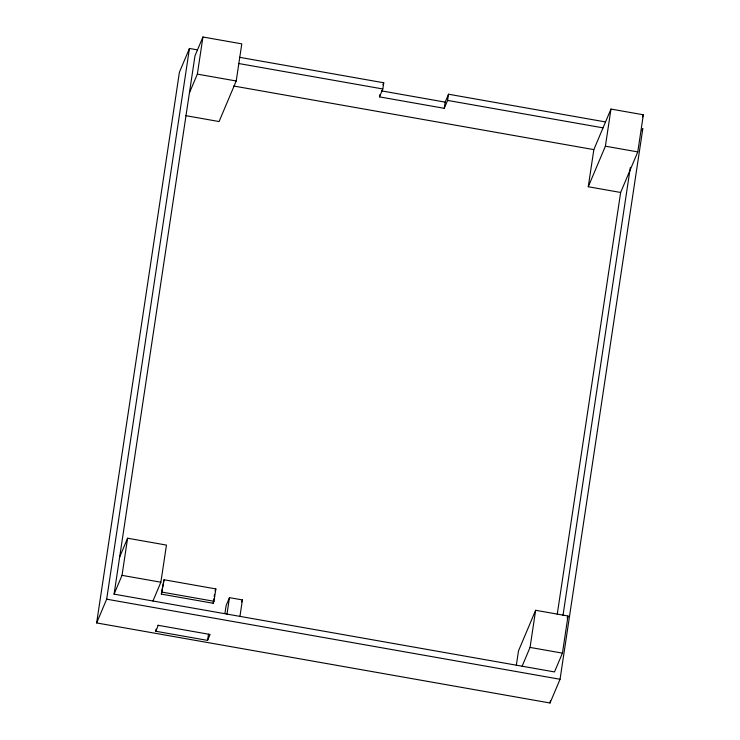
<?xml version="1.0" encoding="UTF-8"?>
<svg xmlns="http://www.w3.org/2000/svg" width="740" height="740" viewBox="0 0 740 740"><rect width="100%" height="100%" fill="white"/><g stroke="black" fill="none" stroke-linecap="round" stroke-linejoin="round"><path stroke-width="1.11" d="M641.95 130.601L642.829 128.529L560.051 679.265L550.024 703L96.644 622.932L179.422 72.206L189.449 48.461L197.404 49.867M96.644 622.932L106.671 599.187L189.449 48.461M516.307 665.473L518.509 650.839L535.64 610.287L568.024 616.004L562.437 653.133L554.501 671.929L114.08 594.146L194.99 55.796L202.936 37L241.795 43.864L236.217 80.993L219.086 121.545L185.777 115.662M114.08 594.146L122.017 575.35L127.595 538.221L166.454 545.084L160.876 582.213L152.94 601.01M189.412 92.925L197.349 74.13L202.936 37M157.824 625.254L210.086 634.467L207.579 640.396L155.77 631.248L156.075 629.185M161.348 594.118L164.049 579.762L215.858 588.92L213.999 601.287L213.166 603.266L161.348 594.118L164.049 579.762M207.579 640.396L208.513 634.208M213.166 603.266L213.842 598.771M214.174 596.523L214.517 594.266M224.951 613.293L226.116 605.561L229.465 597.643L242.415 599.927L239.927 616.503M226.967 614.219L229.465 597.643M605.329 121.906L448.523 94.221L447.589 100.409L444.25 108.317L379.481 96.875L379.786 94.812M379.481 96.875L382.821 88.967L383.755 82.778L239.446 57.294M444.25 108.317L445.175 102.129L448.523 94.221M620.647 192.465L588.263 186.748L593.841 149.619L610.972 109.067L643.356 114.783L637.778 151.913L620.647 192.465L557.248 614.265M522.116 666.213L530.053 647.417L535.64 610.287M588.263 186.748L605.394 146.187L610.972 109.067M563.001 615.365L630.351 167.333M550.024 703L550.366 700.715M119.658 557.016L127.595 538.221M382.913 84.758L383.755 82.778M155.77 631.248L158.277 625.309M215.026 590.89L215.858 588.92M241.582 601.907L242.415 599.927M642.477 116.874L643.356 114.783M567.136 618.094L568.024 616.004M238.4 63.464L382.821 88.967M447.589 100.409L603.035 127.854M381.544 90.891L445.175 102.129M197.349 74.13L236.217 80.993M605.394 146.187L637.778 151.913M233.748 86.025L593.841 149.619M122.017 575.35L160.876 582.213M530.053 647.417L562.437 653.133M162.19 592.139L213.999 601.287M106.671 599.187L560.051 679.265"/></g></svg>
